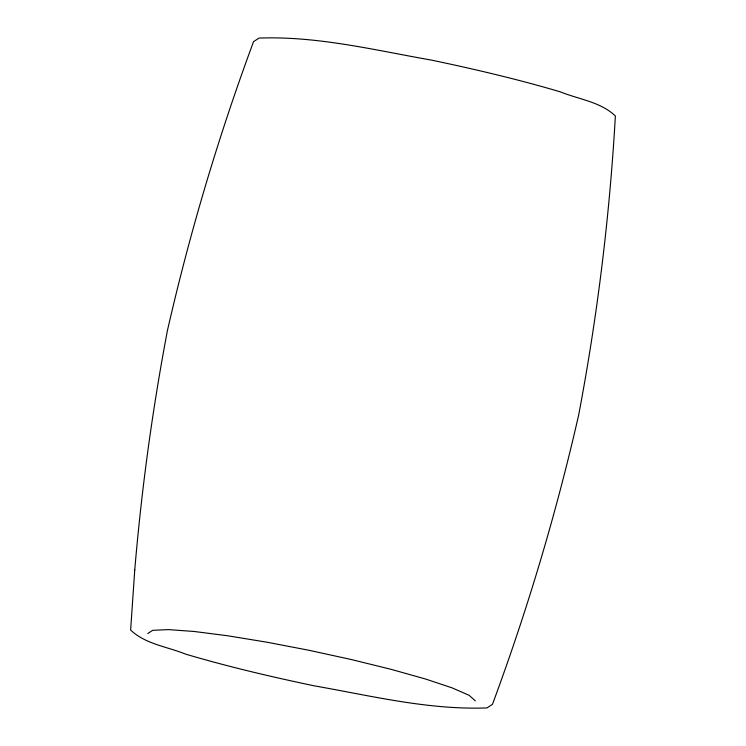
<?xml version="1.0" encoding="UTF-8"?>
<svg xmlns="http://www.w3.org/2000/svg" width="746" height="746" viewBox="0 0 746 746"><rect width="100%" height="100%" fill="white"/><g stroke="black" fill="none" stroke-linecap="round" stroke-linejoin="round"><path stroke-width="1.12" d="M147.755 633.55L152.706 630.323L168.484 629.615L194.007 631.461L227.539 635.751L266.798 642.175L309.105 650.307L351.571 659.595L391.324 669.395L425.63 679.047L452.16 687.887L469.113 695.319L475.323 700.839M134.765 569.804L130.625 630.025C145.349 644.143 167.235 646.651 185.521 654.102C227.912 666.644 270.975 676.743 314.234 685.835C371.275 695.841 428.736 710.089 486.989 707.917L492.453 704.355C527.422 609.986 556.236 513.36 578.616 415.242C597.378 316.416 609.65 216.396 615.375 115.975C600.651 101.857 578.765 99.349 560.479 91.898C518.088 79.356 475.025 69.257 431.766 60.165C374.725 50.159 317.264 35.911 259.011 38.083L253.547 41.645C218.578 136.014 189.764 232.64 167.384 330.758C152.408 409.824 141.526 489.628 134.765 569.804"/></g></svg>
